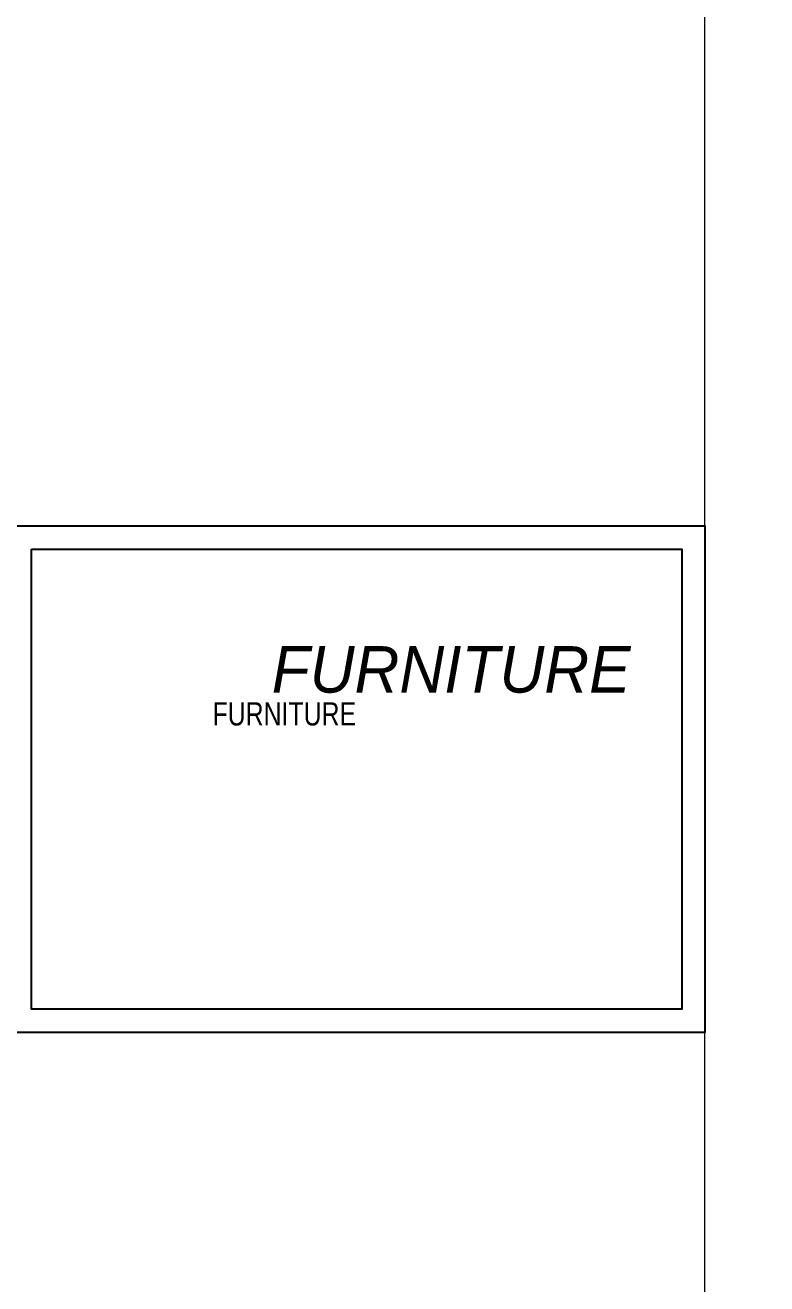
# Model space of a CAD drawing. Header units: millimetres. Extents: x 21129 to 2803301, y -510327 to 166837.
# Drawn here: x 399992 to 447892, y -212087 to -130830 of the extents above; entities that cross this region are included whole.
import ezdxf

# ---------------------------------------------------------------- set-up
doc = ezdxf.new("R2010")
doc.units = ezdxf.units.MM
doc.layers.add('....01_TNT_A_DRAWING', color=7, linetype='Continuous')
doc.layers.add('....20_TNT_N_TEXT', color=9, linetype='Continuous')
doc.layers.add('...19_TNT_LINE_LAYOUT', color=250, linetype='Continuous', lineweight=0, plot=False)
doc.styles.add('.TNT_A_TXT_1_MAIN', font='')
doc.styles.add('.TNT_A_TXT_3_NOTE', font='uromans.shx', dxfattribs={"width": 0.8})
doc.styles.get('.TNT_A_TXT_1_MAIN').set_extended_font_data('UNI HelvetIns (H)')

# ---------------------------------------------------------------- blocks, each defined once
blk = doc.blocks.new('.TNT_KHUNG LAYOUT_2')
at = {"color": 250}
blk.add_lwpolyline([(0, 327), (450, 327), (450, 0), (0, 0)], close=True, dxfattribs=at)
at = {"color": 14}
blk.add_lwpolyline([(15, 312), (435, 312), (435, 15), (15, 15)], close=True, dxfattribs=at)

msp = doc.modelspace()

# ---------------------------------------------------------------- linework, layer by layer
at = {"layer": '...19_TNT_LINE_LAYOUT', "linetype": 'Continuous'}
msp.add_lwpolyline([(443892.4, 163837.1), (1743892.4, 163837.1), (1743892.4, -510326.6), (443892.4, -510326.6)], close=True, dxfattribs=at)

# ---------------------------------------------------------------- block references
at = {"layer": '....01_TNT_A_DRAWING', "xscale": 100, "yscale": 100, "zscale": 100}
msp.add_blockref('.TNT_KHUNG LAYOUT_2', (398892.4, -195862.9), dxfattribs=at)

# ---------------------------------------------------------------- texts
at = {"layer": '....20_TNT_N_TEXT', "attachment_point": 9}
for s, insert, char_height, width, style in [('{\\fUNI HelvetIns (H)|b0|i1|c163|p18;FURNITURE}', (439092.4, -173962.9), 3000, 33013.349, '.TNT_A_TXT_1_MAIN'), ('\\pxqj;FURNITURE', (439092.4, -176062.9), 1500, 27000, '.TNT_A_TXT_3_NOTE')]:
    msp.add_mtext(s, dxfattribs=dict(at, insert=insert, char_height=char_height, width=width, style=style))

doc.saveas('drawing.dxf')
